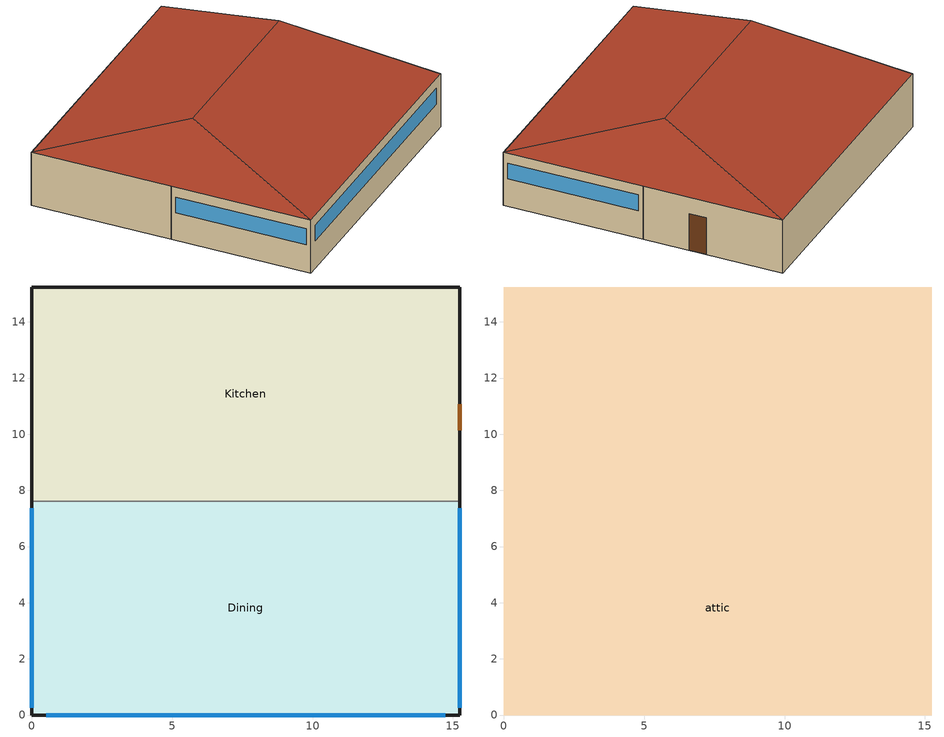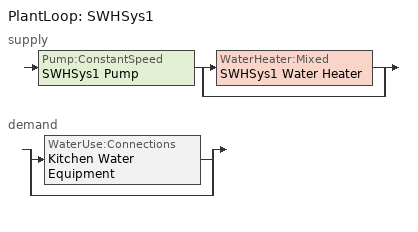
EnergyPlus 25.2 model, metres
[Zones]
Dining
 floor ground (Dining_Floor_Ffactor): 15.24,7.62 15.24,0 0,0 0,7.62 z0
 wall outside (nonres_ext_wall_grd): 0,7.62 0,0 15.24,0 15.24,7.62 z0:3.05
 wall to Kitchen (int_wall): 15.24,7.62 0,7.62 z0:3.05
 window (NonresWindow_U_0.362_SHGC_East_0.359): 15.24,0.25 15.24,7.37 z1.59:2.5
 window (NonresWindow_U_0.362_SHGC_South_0.359): 0.51,0 14.73,0 z1.59:2.5
 window (NonresWindow_U_0.362_SHGC_West_0.359): 0,7.37 0,0.25 z1.59:2.5
Kitchen
 floor ground (Kitchen_Floor_Ffactor): 15.24,15.24 15.24,7.62 0,7.62 0,15.24 z0
 wall outside (nonres_ext_wall_grd): 15.24,7.62 15.24,15.24 0,15.24 0,7.62 z0:3.05
 door (Swinging Door_con): 15.24,10.15 15.24,11.06 z0:2.13
attic
 floor to Dining (nonres_roof_floor): 0,0 0,7.62 15.24,7.62 15.24,0 z3.05
 floor to Kitchen (nonres_roof_floor): 15.24,15.24 15.24,7.62 0,7.62 0,15.24 z3.05
 roof outside (AtticRoofDeck): 0,15.24,3.05 0,0,3.05 2.54,7.62,5.59; 15.24,0,3.05 15.24,15.24,3.05 12.7,7.62,5.59; 15.24,15.24,3.05 0,15.24,3.05 2.54,7.62,5.59 12.7,7.62,5.59; 0,0,3.05 15.24,0,3.05 12.7,7.62,5.59 2.54,7.62,5.59
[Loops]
PlantLoop 'SWHSys1'
 supply: Pump:ConstantSpeed 'SWHSys1 Pump' > split
  | WaterHeater:Mixed 'SWHSys1 Water Heater'
  | bypass
 demand: split
  | WaterUse:Connections 'Kitchen Water Equipment'
  | bypass
[Building]
RestaurantFastFood: North Axis=0; Terrain=City; Loads Convergence Tolerance Value=0.04; Temperature Convergence Tolerance Value=0.2; Solar Distribution=FullInteriorAndExterior; Maximum Number of Warmup Days=25; Minimum Number of Warmup Days=6
[Site:Location]
Albuquerque.Intl.Sunport_NM_USA WMO=723650: Latitude=35.04; Longitude=-106.62; Time Zone=-7; Elevation=1620
[SizingPeriod:DesignDay] Day of Month=21; DryBulb Temperature Range Modifier Type=DefaultMultipliers; Humidity Condition Type=Wetbulb; Barometric Pressure=83318; Rain Indicator=No; Snow Indicator=No; Daylight Saving Time Indicator=No
Name | Month | Day Type | Maximum DryBulb Temperature | Daily DryBulb Temperature Range | Wetbulb or DewPoint at Maximum DryBulb | Wind Speed | Wind Direction | Solar Model Indicator | Sky Clearness | ASHRAE Clear Sky Optical Depth for Beam Irradiance taub | ASHRAE Clear Sky Optical Depth for Diffuse Irradiance taud
Albuquerque.Intl.Sunport_NM_USA Ann Htg 99.6% Condns DB | 12 | WinterDesignDay | -7.9 | 0 | -7.9 | 3.2 | 0 | ASHRAEClearSky | 0
Albuquerque.Intl.Sunport_NM_USA Ann Clg .4% Condns DB=>MWB | 7 | SummerDesignDay | 35.1 | 13.5 | 15.7 | 4.4 | 220 | ASHRAETau |  | 0.463 | 1.887
[Site:GroundTemperature:FCfactorMethod]
January Ground Temperature=13.7; February Ground Temperature=7; March Ground Temperature=2.1; April Ground Temperature=2.6; May Ground Temperature=4.3; June Ground Temperature=8.8; July Ground Temperature=13.9; August Ground Temperature=17.8; September Ground Temperature=23.2; October Ground Temperature=25.6; November Ground Temperature=24.1; December Ground Temperature=20.5
[Site:WaterMainsTemperature]
Calculation Method=Correlation; Annual Average Outdoor Air Temperature=13.6333; Maximum Difference In Monthly Average Outdoor Air Temperatures=23.5
[Material]
Name | Roughness | Thickness | Conductivity | Density | Specific Heat | Thermal Absorptance | Solar Absorptance | Visible Absorptance
Std Wood 6inch | MediumSmooth | 0.15 | 0.12 | 540 | 1210 | 0.9 | 0.7 | 0.7
F07 25mm stucco | Smooth | 0.0254 | 0.72 | 1856 | 840 | 0.9 | 0.7 | 0.7
F12 Asphalt shingles | VeryRough | 0.0032 | 0.04 | 1120 | 1260 | 0.9 | 0.7
G01 13mm gypsum board | Smooth | 0.0127 | 0.16 | 800 | 1090 | 0.9 | 0.7 | 0.5
G01 16mm gypsum board | MediumSmooth | 0.0159 | 0.16 | 800 | 1090
G02 16mm plywood | Smooth | 0.0159 | 0.12 | 544 | 1210
[Material:NoMass] Thermal Absorptance=0.9; Solar Absorptance=0.7; Visible Absorptance=0.7
Name | Roughness | Thermal Resistance
Opaque Door panel_con | MediumRough | 0.475973
Nonres_Roof_Insulation | MediumSmooth | 8.09839
Nonres_Exterior_Wall_Insulation_grd | MediumSmooth | 1.83158
[WindowMaterial:SimpleGlazingSystem] UFactor=2.05553; Solar Heat Gain Coefficient=0.359; Visible Transmittance=0.3949
Nonres Window Glazing Layer South; Nonres Window Glazing Layer West; Nonres Window Glazing Layer East
[Construction]
Swinging Door_con: Opaque Door panel_con
InteriorFurnishings: Std Wood 6inch
AtticRoofDeck: F12 Asphalt shingles, G02 16mm plywood
int_wall: G01 13mm gypsum board, G01 13mm gypsum board
nonres_roof_floor: G01 16mm gypsum board, Nonres_Roof_Insulation
nonres_ext_wall_grd: F07 25mm stucco, G01 16mm gypsum board, Nonres_Exterior_Wall_Insulation_grd, G01 16mm gypsum board
NonresWindow_U_0.362_SHGC_South_0.359: Nonres Window Glazing Layer South
NonresWindow_U_0.362_SHGC_East_0.359: Nonres Window Glazing Layer East
NonresWindow_U_0.362_SHGC_West_0.359: Nonres Window Glazing Layer West
[Construction:FfactorGroundFloor] FFactor=0.90012; Area=116.171; PerimeterExposed=30.4856
Dining_Floor_Ffactor; Kitchen_Floor_Ffactor
[Zone] Type=1; Multiplier=1; Floor Area=autocalculate
Name | Ceiling Height | Volume | Part of Total Floor Area
Dining; Kitchen | 3.0488 | 354.1836 | Yes
attic | -9999 | 262.3406 | No
[InternalMass] Construction=InteriorFurnishings; Surface Area=232.343
Name | Zone or ZoneList
Dining_InternalMass_1 | Dining
Kitchen_InternalMass_1 | Kitchen
[People] Number of People Schedule=BLDG_OCC_SCH; Fraction Radiant=0.3; Sensible Heat Fraction=AUTOCALCULATE; Activity Level Schedule=ACTIVITY_SCH; Enable ASHRAE 55 Comfort Warnings=No; Mean Radiant Temperature Calculation Type=EnclosureAveraged; Work Efficiency Schedule=WORK_EFF_SCH; Clothing Insulation Calculation Method=ClothingInsulationSchedule; Clothing Insulation Schedule=CLOTHING_SCH; Air Velocity Schedule=AIR_VELO_SCH; Thermal Comfort Model 1 Type=FANGER
Name | Zone or ZoneList or Space or SpaceList | Number of People Calculation Method | Floor Area per Person | Number of People
Dining | Dining | Area/Person | 1.327
Kitchen | Kitchen | People |  | 6.2733
[Lights] Design Level Calculation Method=Watts/Area; Return Air Fraction=0; Fraction Radiant=0.7; Fraction Visible=0.2; Fraction Replaceable=1; EndUse Subcategory=LightsWired; Return Air Fraction Calculated from Plenum Temperature=No
Name | Zone or ZoneList or Space or SpaceList | Schedule | Watts per Floor Area
Dining_Lights | Dining | ltg_sch_dining | 4.079169
Kitchen_Lights | Kitchen | ltg_sch_kitchen | 9.620469
[ElectricEquipment] Design Level Calculation Method=EquipmentLevel
Name | Zone or ZoneList or Space or SpaceList | Schedule | Design Level | Fraction Latent | Fraction Radiant | Fraction Lost | EndUse Subcategory
Dining_MiscElec_Equip | Dining | BLDG_EQUIP_SCH | 12834.7 | 0.25 | 0.3 | 0 | Cooking
Kitchen_MiscElec_Equip | Kitchen | BLDG_EQUIP_SCH | 29769.4 | 0.25 | 0.3 | 0.3 | Cooking
Kitchen_Reach-in-Freezer | Kitchen | Always_on | 277.5 | 0 | 0.25 | 0 | ReachInFreezer
Kitchen_Reach-in-Refrigerator | Kitchen | Always_on | 313.3 | 0 | 0.25 | 0 | ReachInRefrigerator
[GasEquipment]
Kitchen_MiscGas_Equip: Zone or ZoneList or Space or SpaceList=Kitchen; Schedule=FF_GAS_EQUIP_SCH; Design Level Calculation Method=EquipmentLevel; Design Level=86968.2; Fraction Latent=0.1; Fraction Radiant=0.2; Fraction Lost=0.7; EndUse Subcategory=Cooking
[ZoneInfiltration:DesignFlowRate] Temperature Term Coefficient=0; Velocity Squared Term Coefficient=0
Name | Zone or ZoneList or Space or SpaceList | Schedule | Design Flow Rate Calculation Method | Flow Rate per Exterior Surface Area | Constant Term Coefficient | Velocity Term Coefficient | Design Flow Rate
Dining_Infiltration | Dining | INFIL_SCH_PNNL | Flow/ExteriorWallArea | 0.00019935 | 0 | 0.224
Dining_Door_Infiltration | Dining | VESTIBULE_DOOR_INFIL_SCH | Flow/Zone |  | 1 | 0 | 0.583798
Kitchen_Infiltration | Kitchen | INFIL_SCH_PNNL | Flow/ExteriorWallArea | 0.00019935 | 0 | 0.224
attic_Infiltration | attic | ALWAYS_ON | Flow/Zone |  | 1 | 0 | 0.0729
[Exterior:Lights] Control Option=AstronomicalClock; EndUse Subcategory=General
Name | Schedule | Design Level
Exterior_Lights_a | Exterior_lighting_schedule_a | 209.35
Exterior_Lights_b | Exterior_lighting_schedule_b_2016 | 742.8
[HVACTemplate:Zone:VRF] Template VRF System=VRF_System_1; No Heating Supply Air Flow Rate=Autosize; Cooling Outdoor Air Flow Rate=Autosize; Heating Outdoor Air Flow Rate=Autosize; No Load Outdoor Air Flow Rate=Autosize; Outdoor Air Method=Autosize; Outdoor Air Flow Rate per Person=Autosize; Outdoor Air Flow Rate per Zone Floor Area=Autosize; Outdoor Air Flow Rate per Zone=Autosize; Design Specification Outdoor Air Object=Autosize; Supply Fan Delta Pressure=Autosize; Supply Fan Motor Efficiency=Autosize; Cooling Coil Gross Rated Total Capacity=Autosize
Dining; Kitchen
[HVACTemplate:System:VRF]
VRF_System_1: Gross Rated Total Cooling Capacity=Autosize; Gross Rated Cooling COP=3.5; Minimum Outdoor Temperature in Cooling Mode=-6; Maximum Outdoor Temperature in Cooling Mode=43; Gross Rated Heating Capacity=Autosize; Rated Heating Capacity Sizing Ratio=1; Gross Rated Heating COP=3.8; Minimum Outdoor Temperature in Heating Mode=-20; Maximum Outdoor Temperature in Heating Mode=15.5; Minimum Heat Pump PartLoad Ratio=0.15
[Sizing:Plant]
SWHSys1: Loop Type=Heating; Design Loop Exit Temperature=60; Loop Design Temperature Difference=5
[ZoneControl:Thermostat] Control Type Schedule=ThermostatSetpoint:DualSetpoint; Control 1=Htg-SetP-Sch
Name | Zone or ZoneList
Thermostat_Dining | Dining
Thermostat_Kitchen | Kitchen
[Pump:ConstantSpeed]
SWHSys1 Pump: Design Flow Rate=autosize; Design Pump Head=0.001; Design Power Consumption=AUTOSIZE; Motor Efficiency=0.3; Fraction of Motor Inefficiencies to Fluid Stream=0; Pump Control Type=Intermittent
[WaterHeater:Mixed]
SWHSys1 Water Heater: Tank Volume=0.378541; Setpoint Temperature Schedule=SHWSys1 Water Heater Setpoint Temperature Schedule Name; Deadband Temperature Difference=2; Maximum Temperature Limit=82.2222; Heater Control Type=Cycle; Heater Maximum Capacity=29307.11; Heater Fuel Type=NATURALGAS; Heater Thermal Efficiency=0.95; Off Cycle Parasitic Fuel Consumption Rate=612.409; Off Cycle Parasitic Fuel Type=NATURALGAS; Off Cycle Parasitic Heat Fraction to Tank=0; On Cycle Parasitic Fuel Consumption Rate=612.409; On Cycle Parasitic Fuel Type=NATURALGAS; Ambient Temperature Indicator=zone; Ambient Temperature Zone=KITCHEN; Off Cycle Loss Coefficient to Ambient Temperature=7.56156; On Cycle Loss Coefficient to Ambient Temperature=7.56156; Use Side Effectiveness=1; Source Side Effectiveness=1; Use Side Design Flow Rate=AUTOSIZE; Source Side Design Flow Rate=AUTOSIZE; Indirect Water Heating Recovery Time=1.5
[PlantLoop]
SWHSys1: Fluid Type=WATER; Plant Equipment Operation Scheme=SWHSys1 Loop Operation Scheme List; Maximum Loop Temperature=60; Minimum Loop Temperature=10; Maximum Loop Flow Rate=AUTOSIZE; Minimum Loop Flow Rate=0; Plant Loop Volume=AUTOSIZE; Load Distribution Scheme=Optimal
[PlantEquipmentList]
SWHSys1 Equipment List: SWHSys1 Water Heater
[PlantEquipmentOperation:HeatingLoad]
SWHSys1 Operation Scheme: Load Range 1 Lower Limit=0; Load Range 1 Upper Limit=1000000000000000; Range 1 Equipment List=SWHSys1 Equipment List
[PlantEquipmentOperationSchemes]
SWHSys1 Loop Operation Scheme List: Control Scheme 1=SWHSys1 Operation Scheme; Control Scheme 1 Schedule=PlantOnSched
[SetpointManager:Scheduled]
SWHSys1 Loop Setpoint Manager: Control Variable=Temperature; Schedule=SHWSys1-Loop-Temp-Schedule; Setpoint Node or NodeList=SWHSys1 Supply Outlet Node
[WaterUse:Equipment]
Kitchen Water Equipment: EndUse Subcategory=WaterUse; Peak Flow Rate=9.598e-05; Flow Rate Fraction Schedule=BLDG_SWH_SCH; Target Temperature Schedule=Kitchen Water Equipment Temp Sched; Hot Water Supply Temperature Schedule=Kitchen Water Equipment Hot Supply Temp Sched; Zone=Kitchen; Sensible Fraction Schedule=Kitchen Water Equipment Sensible fract sched; Latent Fraction Schedule=Kitchen Water Equipment Latent fract sched
[WaterUse:Connections]
Kitchen Water Equipment: Water Use Equipment 1=Kitchen Water Equipment
[SCHEDULE:COMPACT]
ltg_sch_dining: Through: 12/31, For: SummerDesignDay, Until: 24:00, 1, For: WinterDesignDay, Until: 24:00, 0, For: Weekdays, Until: 5:00, 0.13686, Until: 6:00, 0.18248, Until: 8:00, 0.36496, Until: 10:00, 0.54743, Until: 22:00, 0.82115, Until: 23:00, 0.4562, Until: 24:00, 0.27372, For: Saturday, Until: 1:00, 0.18248, Until: 6:00, 0.13686, Until: 8:00, 0.27372, Until: 10:00, 0.54743, Until: 17:00, 0.72991, Until: 22:00, 0.82115, Until: 23:00, 0.4562, Until: 24:00, 0.27372, For: AllOtherDays, Until: 1:00, 0.18248, Until: 6:00, 0.13686, Until: 8:00, 0.27372, Until: 10:00, 0.4562, Until: 16:00, 0.63867, Until: 22:00, 0.54743, Until: 23:00, 0.4562, Until: 24:00, 0.27372
ltg_sch_kitchen: Through: 12/31, For: SummerDesignDay, Until: 24:00, 1, For: WinterDesignDay, Until: 24:00, 0, For: Weekdays, Until: 5:00, 0.1336, Until: 6:00, 0.17813, Until: 8:00, 0.35626, Until: 10:00, 0.53439, Until: 22:00, 0.80159, Until: 23:00, 0.44533, Until: 24:00, 0.2672, For: Saturday, Until: 1:00, 0.17813, Until: 6:00, 0.1336, Until: 8:00, 0.2672, Until: 10:00, 0.53439, Until: 17:00, 0.71252, Until: 22:00, 0.80159, Until: 23:00, 0.44533, Until: 24:00, 0.2672, For: AllOtherDays, Until: 1:00, 0.17813, Until: 6:00, 0.1336, Until: 8:00, 0.2672, Until: 10:00, 0.44533, Until: 16:00, 0.62345, Until: 22:00, 0.53439, Until: 23:00, 0.44533, Until: 24:00, 0.2672
INFIL_SCH_PNNL: Through: 12/31, For: Weekdays, Until: 01:00, 0.25, Until: 05:00, 1, Until: 24:00, 0.25, For: Saturday, Until: 01:00, 0.25, Until: 05:00, 1, Until: 24:00, 0.25, For: WinterDesignDay SummerDesignDay, Until: 24:00, 1, For: Sunday Holidays AllOtherDays, Until: 01:00, 0.25, Until: 05:00, 1, Until: 24:00, 0.25
[Schedule:Compact]
BLDG_EQUIP_SCH: Through: 12/31, For: Weekdays, Until: 01:00, 0.0299675, Until: 02:00, 0.0199015, Until: 03:00, 0.0298522, Until: 04:00, 0.0199015, Until: 05:00, 0.0497536, Until: 06:00, 0.11987, Until: 07:00, 0.129859, Until: 08:00, 0.149837, Until: 09:00, 0.179805, Until: 10:00, 0.209772, Until: 11:00, 0.259718, Until: 12:00, 0.289686, Until: 13:00, 0.269707, Until: 14:00, 0.249729, Until: 15:00, 0.229751, Until: 16:00, 0.229751, Until: 17:00, 0.259718, Until: 18:00, 0.259718, Until: 19:00, 0.23974, Until: 20:00, 0.219762, Until: 21:00, 0.199783, Until: 22:00, 0.179805, Until: 23:00, 0.0899024, Until: 24:00, 0.0299675, For: Saturday, Until: 01:00, 0.0299675, Until: 02:00, 0.0199015, Until: 03:00, 0.0298522, Until: 04:00, 0.0199015, Until: 05:00, 0.0497536, Until: 06:00, 0.119409, Until: 07:00, 0.129859, Until: 08:00, 0.149837, Until: 09:00, 0.179805, Until: 10:00, 0.209772, Until: 11:00, 0.259718, Until: 12:00, 0.289686, Until: 13:00, 0.269707, Until: 14:00, 0.249729, Until: 15:00, 0.229751, Until: 16:00, 0.229751, Until: 17:00, 0.259718, Until: 18:00, 0.259718, Until: 19:00, 0.23974, Until: 20:00, 0.219762, Until: 21:00, 0.199783, Until: 22:00, 0.179805, Until: 23:00, 0.0899024, Until: 24:00, 0.0299675, For: SummerDesignDay, Until: 24:00, 0.29, For: WinterDesignDay, Until: 24:00, 0, For: Sunday Holidays AllOtherDays, Until: 01:00, 0.0299675, Until: 02:00, 0.0199015, Until: 03:00, 0.0298522, Until: 04:00, 0.0199015, Until: 05:00, 0.0497536, Until: 06:00, 0.119409, Until: 07:00, 0.129859, Until: 08:00, 0.149837, Until: 09:00, 0.179805, Until: 10:00, 0.209772, Until: 11:00, 0.259718, Until: 12:00, 0.289686, Until: 13:00, 0.269707, Until: 14:00, 0.249729, Until: 15:00, 0.229751, Until: 16:00, 0.229751, Until: 17:00, 0.259718, Until: 18:00, 0.259718, Until: 19:00, 0.23974, Until: 20:00, 0.219762, Until: 21:00, 0.199783, Until: 22:00, 0.179805, Until: 23:00, 0.0899024, Until: 24:00, 0.0299675
FF_GAS_EQUIP_SCH: Through: 12/31, For: Weekdays Saturday, Until: 01:00, 0.03, Until: 02:00, 0.02, Until: 03:00, 0.03, Until: 04:00, 0.02, Until: 05:00, 0.05, Until: 06:00, 0.12, Until: 07:00, 0.13, Until: 08:00, 0.15, Until: 09:00, 0.18, Until: 10:00, 0.21, Until: 11:00, 0.26, Until: 12:00, 0.29, Until: 13:00, 0.27, Until: 14:00, 0.25, Until: 15:00, 0.23, Until: 16:00, 0.23, Until: 17:00, 0.26, Until: 18:00, 0.26, Until: 19:00, 0.24, Until: 20:00, 0.22, Until: 21:00, 0.2, Until: 22:00, 0.18, Until: 23:00, 0.09, Until: 24:00, 0.03, For: SummerDesignDay, Until: 24:00, 0.29, For: WinterDesignDay, Until: 24:00, 0, For: Sunday Holidays AllOtherDays, Until: 01:00, 0.03, Until: 02:00, 0.02, Until: 03:00, 0.03, Until: 04:00, 0.02, Until: 05:00, 0.05, Until: 06:00, 0.12, Until: 07:00, 0.13, Until: 08:00, 0.15, Until: 09:00, 0.18, Until: 10:00, 0.21, Until: 11:00, 0.26, Until: 12:00, 0.29, Until: 13:00, 0.27, Until: 14:00, 0.25, Until: 15:00, 0.23, Until: 16:00, 0.23, Until: 17:00, 0.26, Until: 18:00, 0.26, Until: 19:00, 0.24, Until: 20:00, 0.22, Until: 21:00, 0.2, Until: 22:00, 0.18, Until: 23:00, 0.09, Until: 24:00, 0.03
BLDG_OCC_SCH: Through: 12/31, For: Weekdays, Until: 01:00, 0.05, Until: 05:00, 0, Until: 06:00, 0.05, Until: 07:00, 0.1, Until: 10:00, 0.4, Until: 11:00, 0.2, Until: 12:00, 0.5, Until: 13:00, 0.8, Until: 14:00, 0.7, Until: 15:00, 0.4, Until: 16:00, 0.2, Until: 17:00, 0.25, Until: 18:00, 0.5, Until: 21:00, 0.8, Until: 22:00, 0.5, Until: 23:00, 0.35, Until: 24:00, 0.2, For: SummerDesignDay, Until: 24:00, 1, For: WinterDesignDay, Until: 24:00, 0, For: Saturday, Until: 01:00, 0.05, Until: 06:00, 0, Until: 07:00, 0.05, Until: 09:00, 0.5, Until: 10:00, 0.4, Until: 11:00, 0.2, Until: 12:00, 0.45, Until: 14:00, 0.5, Until: 15:00, 0.35, Until: 18:00, 0.3, Until: 19:00, 0.7, Until: 20:00, 0.9, Until: 21:00, 0.7, Until: 22:00, 0.65, Until: 23:00, 0.55, Until: 24:00, 0.35, For: Sunday Holidays AllOtherDays, Until: 01:00, 0.05, Until: 06:00, 0, Until: 07:00, 0.05, Until: 09:00, 0.5, Until: 11:00, 0.2, Until: 12:00, 0.3, Until: 14:00, 0.5, Until: 15:00, 0.3, Until: 16:00, 0.2, Until: 17:00, 0.25, Until: 18:00, 0.35, Until: 19:00, 0.55, Until: 20:00, 0.65, Until: 21:00, 0.7, Until: 22:00, 0.35, Until: 24:00, 0.2
VESTIBULE_DOOR_INFIL_SCH: Through: 12/31, For: Weekdays, Until: 06:00, 0, Until: 07:00, 0.131, Until: 10:00, 0.445, Until: 11:00, 0.241, Until: 12:00, 0.542, Until: 13:00, 0.821, Until: 14:00, 0.73, Until: 15:00, 0.445, Until: 16:00, 0.241, Until: 17:00, 0.345, Until: 18:00, 0.542, Until: 21:00, 0.821, Until: 22:00, 0.542, Until: 23:00, 0.345, Until: 24:00, 0.241, For: SummerDesignDay, Until: 24:00, 1, For: WinterDesignDay, Until: 24:00, 0, For: Saturday, Until: 06:00, 0, Until: 07:00, 0.131, Until: 09:00, 0.542, Until: 10:00, 0.445, Until: 11:00, 0.241, Until: 12:00, 0.445, Until: 14:00, 0.542, Until: 15:00, 0.445, Until: 18:00, 0.345, Until: 19:00, 0.73, Until: 20:00, 0.911, Until: 21:00, 0.73, Until: 22:00, 0.637, Until: 23:00, 0.542, Until: 24:00, 0.345, For: Sunday Holidays AllOtherDays, Until: 06:00, 0, Until: 07:00, 0.131, Until: 09:00, 0.542, Until: 11:00, 0.241, Until: 12:00, 0.345, Until: 14:00, 0.542, Until: 15:00, 0.345, Until: 16:00, 0.241, Until: 17:00, 0.345, Until: 18:00, 0.445, Until: 19:00, 0.542, Until: 20:00, 0.637, Until: 21:00, 0.73, Until: 22:00, 0.445, Until: 24:00, 0.241
BLDG_SWH_SCH: Through: 12/31, For: Weekdays, Until: 01:00, 0, Until: 06:00, 0, Until: 07:00, 0.15, Until: 08:00, 0.15, Until: 09:00, 0.33, Until: 10:00, 0.13, Until: 11:00, 0.1, Until: 12:00, 0.72, Until: 13:00, 0.31, Until: 14:00, 0.98, Until: 15:00, 0.92, Until: 16:00, 0.22, Until: 17:00, 0.31, Until: 18:00, 0.23, Until: 19:00, 0.16, Until: 20:00, 0.1, Until: 21:00, 0.4, Until: 22:00, 0.42, Until: 23:00, 0.43, Until: 24:00, 0.15, For: SummerDesignDay WinterDesignDay, Until: 01:00, 0, Until: 06:00, 0, Until: 07:00, 0, Until: 08:00, 0.15, Until: 09:00, 0.15, Until: 10:00, 0.15, Until: 11:00, 0.1, Until: 12:00, 0.72, Until: 13:00, 0.6, Until: 14:00, 0.98, Until: 15:00, 0.92, Until: 16:00, 0.25, Until: 17:00, 0.25, Until: 18:00, 0.23, Until: 19:00, 0.16, Until: 20:00, 0.1, Until: 21:00, 0.4, Until: 22:00, 0.42, Until: 23:00, 0.43, Until: 24:00, 0.15, For: Sunday Holidays AllOtherDays, Until: 01:00, 0, Until: 06:00, 0, Until: 07:00, 0, Until: 08:00, 0.15, Until: 09:00, 0.15, Until: 10:00, 0.15, Until: 11:00, 0.1, Until: 12:00, 0.72, Until: 13:00, 0.6, Until: 14:00, 0.98, Until: 15:00, 0.92, Until: 16:00, 0.25, Until: 17:00, 0.25, Until: 18:00, 0.23, Until: 19:00, 0.16, Until: 20:00, 0.1, Until: 21:00, 0.4, Until: 22:00, 0.42, Until: 23:00, 0.43, Until: 24:00, 0
PlantOnSched; ALWAYS_ON: Through: 12/31, For: AllDays, Until: 24:00, 1
ACTIVITY_SCH: Through: 12/31, For: AllDays, Until: 24:00, 120
WORK_EFF_SCH: Through: 12/31, For: AllDays, Until: 24:00, 0
AIR_VELO_SCH; Kitchen Water Equipment Sensible fract sched: Through: 12/31, For: AllDays, Until: 24:00, 0.2
CLOTHING_SCH: Through: 04/30, For: AllDays, Until: 24:00, 1, Through: 09/30, For: AllDays, Until: 24:00, 0.5, Through: 12/31, For: AllDays, Until: 24:00, 1
Kitchen Water Equipment Latent fract sched: Through: 12/31, For: AllDays, Until: 24:00, 0.05
Kitchen Water Equipment Temp Sched; SHWSys1-Loop-Temp-Schedule; SHWSys1 Water Heater Setpoint Temperature Schedule Name: Through: 12/31, For: AllDays, Until: 24:00, 60
Kitchen Water Equipment Hot Supply Temp Sched: Through: 12/31, For: AllDays, Until: 24:00, 55
Exterior_lighting_schedule_a: Through:12/31, For:AllDays, Until: 01:00, 1, Until: 06:00, 0, Until: 24:00, 1
Exterior_lighting_schedule_b_2016: Through:12/31, For:AllDays, Until: 06:00, 0.5, Until: 24:00, 1
[Schedule:Constant]
Name | Hourly Value
ThermostatSetpoint:DualSetpoint | 19
ThermostatSetpoint:DualSetpoint | 25
